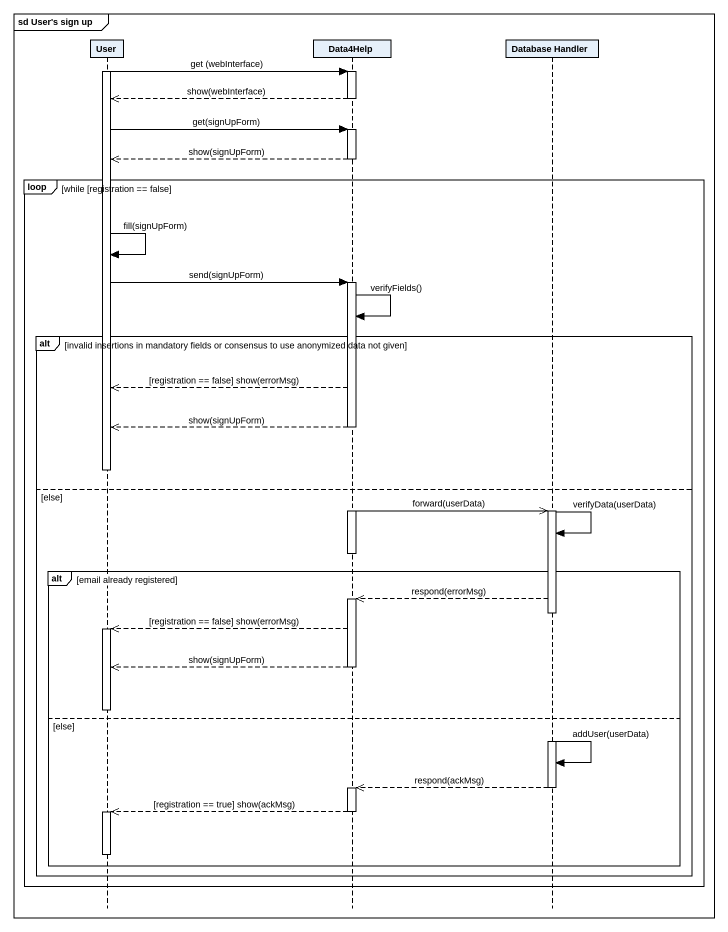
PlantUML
@startuml
mainframe sd User's sign up
hide footbox
participant User
participant Data4Help
participant "Database Handler" as Database_Handler

activate User
User -> Data4Help : get (webInterface)
activate Data4Help
Data4Help -->> User : show(webInterface)
deactivate Data4Help
User -> Data4Help : get(signUpForm)
activate Data4Help
Data4Help -->> User : show(signUpForm)
deactivate Data4Help
loop while [registration == false
  User -> User : fill(signUpForm)
  User -> Data4Help : send(signUpForm)
  activate Data4Help
  Data4Help -> Data4Help : verifyFields()
  alt invalid insertions in mandatory fields or consensus to use anonymized data not given
    Data4Help -->> User : [registration == false] show(errorMsg)
    Data4Help -->> User : show(signUpForm)
    deactivate User
  else else
    Data4Help ->> Database_Handler : forward(userData)
    activate Database_Handler
    Database_Handler -> Database_Handler : verifyData(userData)
    deactivate Data4Help
    alt email already registered
      Database_Handler -->> Data4Help : respond(errorMsg)
      activate Data4Help
      deactivate Database_Handler
      Data4Help -->> User : [registration == false] show(errorMsg)
      activate User
      Data4Help -->> User : show(signUpForm)
      deactivate Data4Help
      deactivate User
    else else
      activate Database_Handler
      Database_Handler -> Database_Handler : addUser(userData)
      Database_Handler -->> Data4Help : respond(ackMsg)
      deactivate Database_Handler
      activate Data4Help
      Data4Help -->> User : [registration == true] show(ackMsg)
      deactivate Data4Help
      activate User
      deactivate User
    end
  end
end
@enduml
